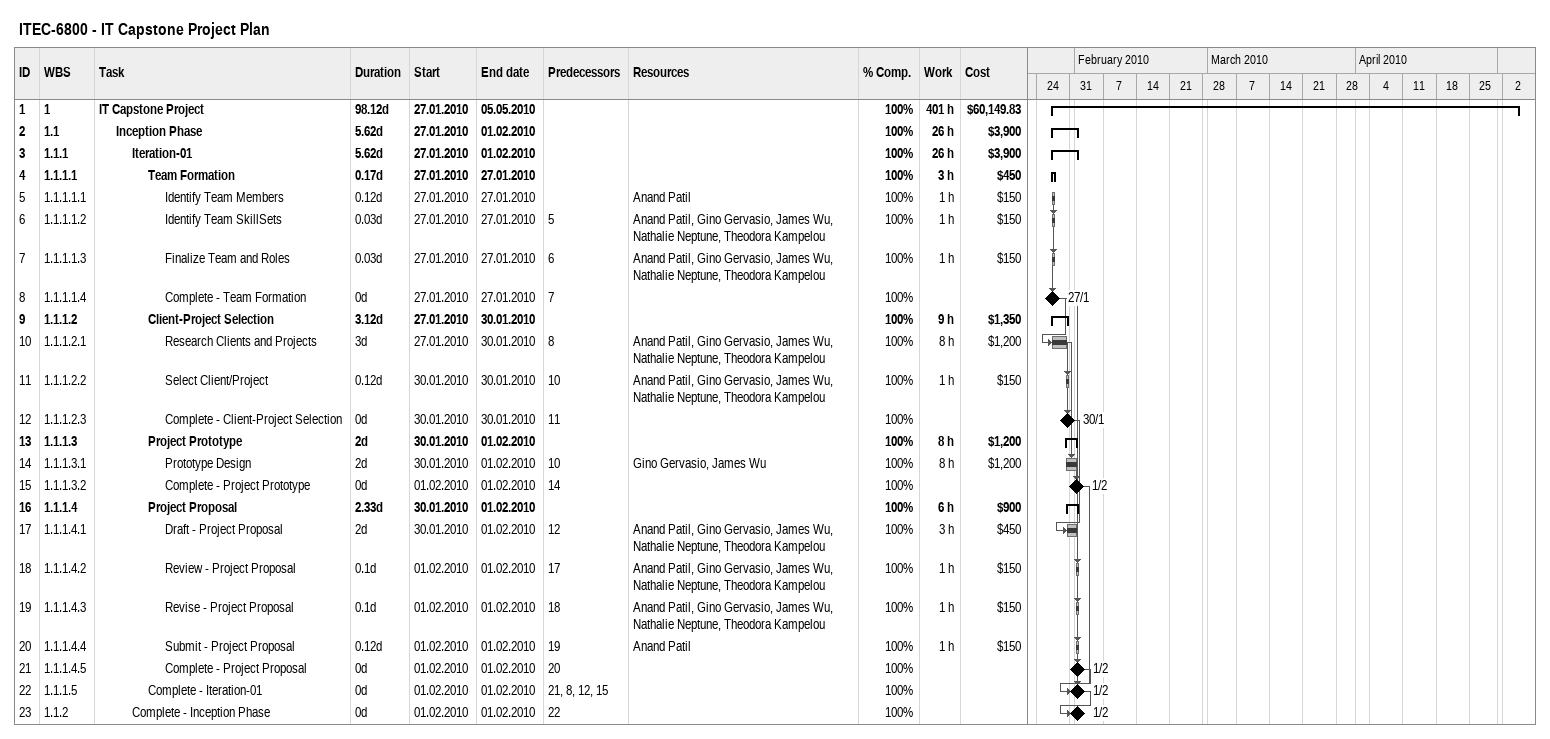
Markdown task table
ITEC-6800 - IT Capstone Project Plan

| ID | WBS | Task | Duration | Start | Finish | Predecessors | Resources | % complete | Work (h) | Cost ($) |
|---|---|---|---|---|---|---|---|---|---|---|
| 1 | 1 | **IT Capstone Project** | 98.12d | 2010-01-27 | 2010-05-05 |  |  | 100 | 401 | 60149.83 |
| 2 | 1.1 | **Inception Phase** | 5.62d | 2010-01-27 | 2010-02-01 |  |  | 100 | 26 | 3900 |
| 3 | 1.1.1 | **Iteration-01** | 5.62d | 2010-01-27 | 2010-02-01 |  |  | 100 | 26 | 3900 |
| 4 | 1.1.1.1 | **Team Formation** | 0.17d | 2010-01-27 | 2010-01-27 |  |  | 100 | 3 | 450 |
| 5 | 1.1.1.1.1 | Identify Team Members | 0.12d | 2010-01-27 | 2010-01-27 |  | Anand Patil | 100 | 1 | 150 |
| 6 | 1.1.1.1.2 | Identify Team SkillSets | 0.03d | 2010-01-27 | 2010-01-27 | 5 | Anand Patil, Gino Gervasio, James Wu, Nathalie Neptune, Theodora Kampelou | 100 | 1 | 150 |
| 7 | 1.1.1.1.3 | Finalize Team and Roles | 0.03d | 2010-01-27 | 2010-01-27 | 6 | Anand Patil, Gino Gervasio, James Wu, Nathalie Neptune, Theodora Kampelou | 100 | 1 | 150 |
| 8 | 1.1.1.1.4 | Complete - Team Formation | 0d | 2010-01-27 | 2010-01-27 | 7 |  | 100 |  |  |
| 9 | 1.1.1.2 | **Client-Project Selection** | 3.12d | 2010-01-27 | 2010-01-30 |  |  | 100 | 9 | 1350 |
| 10 | 1.1.1.2.1 | Research Clients and Projects | 3d | 2010-01-27 | 2010-01-30 | 8 | Anand Patil, Gino Gervasio, James Wu, Nathalie Neptune, Theodora Kampelou | 100 | 8 | 1200 |
| 11 | 1.1.1.2.2 | Select Client/Project | 0.12d | 2010-01-30 | 2010-01-30 | 10 | Anand Patil, Gino Gervasio, James Wu, Nathalie Neptune, Theodora Kampelou | 100 | 1 | 150 |
| 12 | 1.1.1.2.3 | Complete - Client-Project Selection | 0d | 2010-01-30 | 2010-01-30 | 11 |  | 100 |  |  |
| 13 | 1.1.1.3 | **Project Prototype** | 2d | 2010-01-30 | 2010-02-01 |  |  | 100 | 8 | 1200 |
| 14 | 1.1.1.3.1 | Prototype Design | 2d | 2010-01-30 | 2010-02-01 | 10 | Gino Gervasio, James Wu | 100 | 8 | 1200 |
| 15 | 1.1.1.3.2 | Complete - Project Prototype | 0d | 2010-02-01 | 2010-02-01 | 14 |  | 100 |  |  |
| 16 | 1.1.1.4 | **Project Proposal** | 2.33d | 2010-01-30 | 2010-02-01 |  |  | 100 | 6 | 900 |
| 17 | 1.1.1.4.1 | Draft - Project Proposal | 2d | 2010-01-30 | 2010-02-01 | 12 | Anand Patil, Gino Gervasio, James Wu, Nathalie Neptune, Theodora Kampelou | 100 | 3 | 450 |
| 18 | 1.1.1.4.2 | Review - Project Proposal | 0.1d | 2010-02-01 | 2010-02-01 | 17 | Anand Patil, Gino Gervasio, James Wu, Nathalie Neptune, Theodora Kampelou | 100 | 1 | 150 |
| 19 | 1.1.1.4.3 | Revise - Project Proposal | 0.1d | 2010-02-01 | 2010-02-01 | 18 | Anand Patil, Gino Gervasio, James Wu, Nathalie Neptune, Theodora Kampelou | 100 | 1 | 150 |
| 20 | 1.1.1.4.4 | Submit - Project Proposal | 0.12d | 2010-02-01 | 2010-02-01 | 19 | Anand Patil | 100 | 1 | 150 |
| 21 | 1.1.1.4.5 | Complete - Project Proposal | 0d | 2010-02-01 | 2010-02-01 | 20 |  | 100 |  |  |
| 22 | 1.1.1.5 | Complete - Iteration-01 | 0d | 2010-02-01 | 2010-02-01 | 21, 8, 12, 15 |  | 100 |  |  |
| 23 | 1.1.2 | Complete - Inception Phase | 0d | 2010-02-01 | 2010-02-01 | 22 |  | 100 |  |  |
